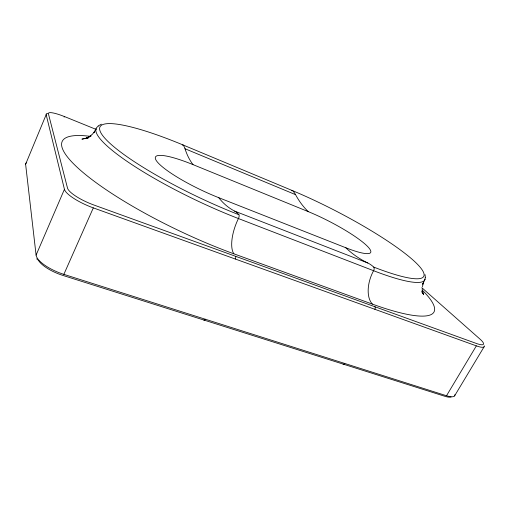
<?xml version="1.0" encoding="UTF-8"?>
<svg xmlns="http://www.w3.org/2000/svg" width="510" height="510" viewBox="0 0 510 510"><rect width="100%" height="100%" fill="white"/><g stroke="black" fill="none" stroke-linecap="round" stroke-linejoin="round"><path stroke-width="0.76" d="M422.446 286.722L423.421 282.451L422.714 284.229L425.002 279.276M454.869 394.689A22.006 5.712 31.2 0 1 446.511 395.741L63.858 274.367A27.228 9.314 22.2 0 1 36.089 255.115L25.615 164.252L46.161 114.661A20.738 3.793 23.6 0 1 47.787 113.418M36.089 255.115L64.438 189.299L46.161 114.661M63.858 274.367L93.311 207.876A27.82 7.165 23.4 0 1 64.438 189.299M64.126 117.083L64.54 116.58L96.237 129.457M96.052 128.756L93.968 132.447L94.911 131.261M446.511 395.741L476.353 345.863A22.389 4.348 30 0 0 484.245 345.818M454.582 395.894L484.111 346.781M94.369 131.867L92.348 134.264L88.479 137.273L91.08 135.909L86.687 138.019L88.179 137.674M98.118 125.919L101.413 124.191M88.122 137.694L81.919 139.147L87.216 138.133M88.472 137.923L86.273 137.949L87.758 138M93.311 207.876L476.353 345.863M90.665 136.406A143.431 30.37 25.5 0 0 85.03 174.127A143.431 30.37 25.5 0 0 233.873 253.814L372.408 304.119A132.613 26.004 27.5 0 0 422.369 290.247M218.739 197.682L345.812 247.758A50.388 8.53 27.4 0 0 366.722 245.61A50.388 8.53 27.4 0 0 308.225 211.612L193.041 164.634A54.417 9.939 25.7 0 0 156.997 161.555A54.417 9.939 25.7 0 0 218.739 197.682A376.221 131.427 -59.5 0 0 234.632 211.102L367.812 262.994A70.673 38.696 -72 0 1 373.715 267.087A107.565 17.671 27.4 0 0 415.038 261.898A107.565 17.671 27.4 0 0 292.568 190.663L183.122 144.999A116.318 20.629 25.7 0 0 103.383 136.482A116.318 20.629 25.7 0 0 238.922 214.729A3.111 1.211 -68.9 0 1 238.431 218.548A29.044 11.743 -69.1 0 0 233.873 253.814M182.472 145.184A2.403 0.714 -68.1 0 1 183.122 144.999A59.364 17.563 -69.3 0 1 185.009 148.741L295.558 194.661A291.93 129.859 -57.4 0 0 308.225 211.612M64.54 116.58L64.572 116.624A19.017 3.442 23.7 0 0 48.412 113.787L67.498 188.056A25.519 6.502 23.4 0 0 93.968 205.039L476.276 343.428A20.534 3.946 30 0 0 479.942 339.061L421.802 287.678M422.707 293.02L423.651 294.181L422.031 291.949M421.98 292.013L423.498 294.366L422.031 291.006M36.777 258.717L37.453 259.87M421.987 290.929L422.994 293.314L422.108 288.858M425.04 274.609L425.416 277.772M234.632 211.102A77.004 29.37 -71.1 0 1 238.922 214.729M98.264 126.282A119.028 21.522 25.7 0 0 131.95 164.653A119.028 21.522 25.7 0 0 238.431 218.548L373.588 270.708A110.071 18.43 27.4 0 0 425.117 277.81M38.409 260.336A24.945 8.593 22.1 0 0 62.813 275.394L444.707 396.238A20.164 5.272 31.3 0 0 451.108 397.022M205.237 319.209A2.116 0.829 -72.2 0 1 203.847 320.025M235.607 256.313A2.148 0.867 -70.2 0 1 235.263 259.016M25.615 164.252A20.406 4.992 22.6 0 1 26.718 162.677M193.041 164.634A318.718 98.353 -61.5 0 1 185.009 148.741M367.812 262.994A339.883 168.223 -54.2 0 1 345.812 247.758M373.715 267.087A2.856 1.594 -68.5 0 1 373.588 270.708A26.539 15.345 -68.9 0 0 372.408 304.119M291.745 190.74A2.244 0.982 -67.3 0 1 292.568 190.663A55.526 24.04 -69.2 0 1 295.558 194.661M344.734 363.458A1.938 1.084 -73.9 0 1 343.083 364.083M374.92 306.74A1.963 1.128 -70.6 0 1 374.837 309.289"/></g></svg>
